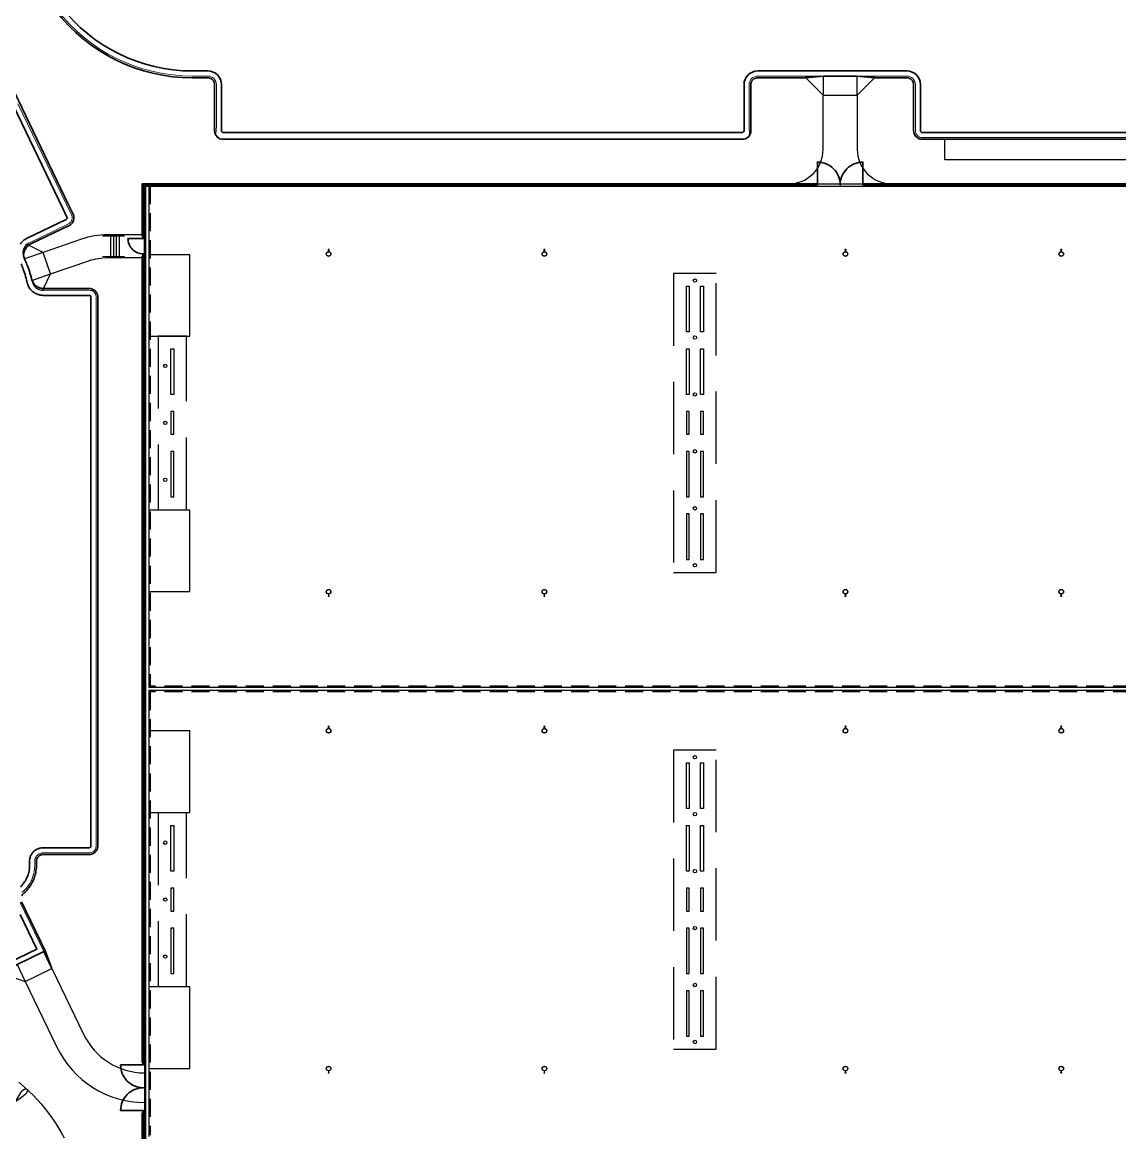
# Model space of a CAD drawing. Header units: metres. Extents: x 246420 to 246883, y 7418965 to 7419490.
# Drawn here: x 246611.8 to 246708.2, y 7419284.1 to 7419381.6 of the extents above; entities that cross this region are included whole.
import ezdxf

# ---------------------------------------------------------------- set-up
doc = ezdxf.new("R2010")
doc.units = ezdxf.units.M
for name, pattern in [('BORDER2', [22.225, 6.35, -3.175, 6.35, -3.175, 0, -3.175]), ('HIDDEN', [9.525, 6.35, -3.175]), ('HIDDEN3', [2.3813, 1.5875, -0.7938])]:
    doc.linetypes.add(name, pattern=pattern)
for name, color, linetype, lineweight in [('BATTER', 251, 'HIDDEN', 25), ('BATTER_TICKS', 251, 'HIDDEN', 25), ('FENCE_1.05m', 10, 'FENCE_LINE', 70), ('FENCE_GATE', 10, 'Continuous', 35), ('MISC_HANDRAIL', 240, 'BORDER2', 50)]:
    doc.layers.add(name, color=color, linetype=linetype, lineweight=lineweight)
for name, color, linetype in [('GOAL_POST', 190, 'Continuous'), ('GRADELINE', 251, 'HIDDEN'), ('MISC_CONCRETE', 7, 'Continuous'), ('MISC_CONCRETE_3_ES', 7, 'Continuous'), ('MISC_CONCRETE_HIDDEN', 252, 'HIDDEN3'), ('PLAYER_SHELTER', 194, 'Continuous'), ('SHELTER COLUMNS', 194, 'Continuous')]:
    doc.layers.add(name, color=color, linetype=linetype)
for name, color, linetype, lineweight, true_color in [('KERB_BACK', 7, 'Continuous', 35, 0x5fd2ff), ('KERB_LINE', 7, 'Continuous', 18, 0xb9b9b9), ('KERB_LIP', 7, 'Continuous', 35, 0x5fd2ff)]:
    doc.layers.add(name, color=color, linetype=linetype, lineweight=lineweight, true_color=true_color)
doc.styles.get("Standard").update_dxf_attribs({"font": 'romans.shx', "width": 0.65})
doc.linetypes.add('FENCE_LINE', pattern='A,20,-1,["//",Standard,S=1,R=0,X=0,Y=-0.3],-3', length=24)

# ---------------------------------------------------------------- blocks, each defined once
blk = doc.blocks.new('Batter Tadpole2')
at = {"linetype": 'Continuous'}
for p, q in [((0, -0.0003), (0.0004, 0.0039)), ((0.0004, 0.0039), (0.0014, 0.0082)), ((0.0014, 0.0082), (0.0032, 0.0124)), ((0.0032, 0.0124), (0.0057, 0.0166)), ((0.0057, 0.0166), (0.017, 0.0336)), ((0.017, 0.0336), (0.0203, 0.0378)), ((0.0203, 0.0378), (0.0244, 0.0418)), ((0.0244, 0.0418), (0.0295, 0.0456)), ((0.0295, 0.0456), (0.0355, 0.0493)), ((0.0355, 0.0493), (0.0408, 0.052)), ((0.0408, 0.052), (0.047, 0.0545)), ((0.047, 0.0545), (0.0542, 0.0568)), ((0.0542, 0.0568), (0.0622, 0.059)), ((0.0622, 0.059), (0.0962, 0.0675)), ((0.0962, 0.0675), (0.1047, 0.0692)), ((0.1047, 0.0692), (0.1134, 0.0702)), ((0.1134, 0.0702), (0.1221, 0.0704)), ((0.1221, 0.0704), (0.131, 0.0698)), ((0.131, 0.0698), (0.1616, 0.0662)), ((0.1616, 0.0662), (0.1924, 0.0617)), ((0.1924, 0.0617), (0.2232, 0.0565)), ((0.2232, 0.0565), (0.2542, 0.0506)), ((0.2542, 0.0506), (0.3787, 0.0251)), ((0.3787, 0.0251), (0.4098, 0.0188)), ((0.4098, 0.0188), (0.4413, 0.0129)), ((0.4413, 0.0129), (0.4729, 0.0071)), ((0.4729, 0.0071), (0.5049, 0.0017)), ((0.5049, 0.0017), (0.511, 0.0008)), ((0.511, 0.0008), (0.5174, 0.0002)), ((0.5174, 0.0002), (0.5241, -0.0002)), ((0.0003, -0.0045), (0, -0.0003)), ((0.0014, -0.0087), (0.0003, -0.0045)), ((0.0032, -0.013), (0.0014, -0.0087)), ((0.0056, -0.0172), (0.0032, -0.013)), ((0.0169, -0.0342), (0.0056, -0.0172)), ((0.0202, -0.0384), (0.0169, -0.0342)), ((0.0243, -0.0423), (0.0202, -0.0384)), ((0.0294, -0.0462), (0.0243, -0.0423)), ((0.0353, -0.0498), (0.0294, -0.0462)), ((0.0407, -0.0525), (0.0353, -0.0498)), ((0.0469, -0.055), (0.0407, -0.0525)), ((0.054, -0.0574), (0.0469, -0.055)), ((0.062, -0.0596), (0.054, -0.0574)), ((0.096, -0.0681), (0.062, -0.0596)), ((0.1045, -0.0698), (0.096, -0.0681)), ((0.1132, -0.0708), (0.1045, -0.0698)), ((0.1219, -0.071), (0.1132, -0.0708)), ((0.1308, -0.0704), (0.1219, -0.071)), ((0.1614, -0.0668), (0.1308, -0.0704)), ((0.1922, -0.0624), (0.1614, -0.0668)), ((0.223, -0.0571), (0.1922, -0.0624)), ((0.254, -0.0512), (0.223, -0.0571)), ((0.3786, -0.0257), (0.254, -0.0512)), ((0.4098, -0.0195), (0.3786, -0.0257)), ((0.4412, -0.0135), (0.4098, -0.0195)), ((0.4729, -0.0078), (0.4412, -0.0135)), ((0.5049, -0.0024), (0.4729, -0.0078)), ((0.511, -0.0015), (0.5049, -0.0024)), ((0.5174, -0.0009), (0.511, -0.0015)), ((0.5241, -0.0005), (0.5174, -0.0009)), ((0.5241, -0.0002), (0.531, -0.0003)), ((0.531, -0.0003), (0.5241, -0.0005)), ((0.531, -0.0003), (1.0113, -0.0004))]:
    blk.add_line(p, q, dxfattribs=at)

msp = doc.modelspace()

# ---------------------------------------------------------------- linework, layer by layer
at = {"layer": 'BATTER', "flags": 128}
msp.add_lwpolyline([(246593.599, 7419290.203, -0.569569), (246617.317, 7419276.162), (246617.317, 7419266.123)], format="xyb", dxfattribs=at)
at = {"layer": 'FENCE_1.05m', "flags": 128}
for points in [[(246681.629, 7419367.305), (246622.417, 7419367.305), (246622.417, 7419362.595)], [(246715.892, 7419367.305), (246685.629, 7419367.305)], [(246622.417, 7419361.245), (246622.417, 7419290.031)], [(246622.417, 7419286.031), (246622.417, 7419242.289)]]:
    msp.add_lwpolyline(points, dxfattribs=at)
at = {"layer": 'FENCE_GATE'}
for points in [[(246685.629, 7419367.305), (246685.629, 7419369.305, 0.414214), (246683.629, 7419367.305, 0.414214), (246681.629, 7419369.305), (246681.629, 7419367.305)], [(246622.417, 7419362.595), (246621.067, 7419362.595, 0.414214), (246622.417, 7419361.245)], [(246622.417, 7419290.031), (246620.417, 7419290.031, 0.414214), (246622.417, 7419288.031, 0.414214), (246620.417, 7419286.031), (246622.417, 7419286.031)]]:
    msp.add_lwpolyline(points, format="xyb", dxfattribs=at)
at = {"layer": 'GOAL_POST'}
for points in [[(246638.688, 7419361.44), (246638.688, 7419361.59), (246638.697, 7419361.59), (246638.697, 7419361.44)], [(246657.638, 7419361.44), (246657.638, 7419361.59), (246657.647, 7419361.59), (246657.647, 7419361.44)], [(246684.088, 7419361.44), (246684.088, 7419361.59), (246684.097, 7419361.59), (246684.097, 7419361.44)], [(246703.038, 7419361.44), (246703.038, 7419361.59), (246703.047, 7419361.59), (246703.047, 7419361.44)], [(246638.688, 7419331.37), (246638.688, 7419331.22), (246638.697, 7419331.22), (246638.697, 7419331.37)], [(246657.638, 7419331.37), (246657.638, 7419331.22), (246657.647, 7419331.22), (246657.647, 7419331.37)], [(246684.088, 7419331.37), (246684.088, 7419331.22), (246684.097, 7419331.22), (246684.097, 7419331.37)], [(246703.038, 7419331.37), (246703.038, 7419331.22), (246703.047, 7419331.22), (246703.047, 7419331.37)], [(246638.688, 7419319.582), (246638.688, 7419319.732), (246638.697, 7419319.732), (246638.697, 7419319.582)], [(246657.638, 7419319.582), (246657.638, 7419319.732), (246657.647, 7419319.732), (246657.647, 7419319.582)], [(246684.088, 7419319.582), (246684.088, 7419319.732), (246684.097, 7419319.732), (246684.097, 7419319.582)], [(246703.038, 7419319.582), (246703.038, 7419319.732), (246703.047, 7419319.732), (246703.047, 7419319.582)], [(246638.688, 7419289.512), (246638.688, 7419289.362), (246638.697, 7419289.362), (246638.697, 7419289.512)], [(246657.638, 7419289.512), (246657.638, 7419289.362), (246657.647, 7419289.362), (246657.647, 7419289.512)], [(246684.088, 7419289.512), (246684.088, 7419289.362), (246684.097, 7419289.362), (246684.097, 7419289.512)], [(246703.038, 7419289.512), (246703.038, 7419289.362), (246703.047, 7419289.362), (246703.047, 7419289.512)]]:
    msp.add_lwpolyline(points, close=True, dxfattribs=at)
for centre, radius in [((246638.692, 7419361.235), 0.205), ((246638.692, 7419361.235), 0.19), ((246638.692, 7419361.623), 0.0325), ((246657.642, 7419361.235), 0.205), ((246657.642, 7419361.235), 0.19), ((246657.642, 7419361.623), 0.0325), ((246684.092, 7419361.235), 0.205), ((246684.092, 7419361.235), 0.19), ((246684.092, 7419361.623), 0.0325), ((246703.042, 7419361.235), 0.205), ((246703.042, 7419361.235), 0.19), ((246703.042, 7419361.623), 0.0325), ((246638.692, 7419331.575), 0.205), ((246638.692, 7419331.575), 0.19), ((246657.642, 7419331.575), 0.205), ((246657.642, 7419331.575), 0.19), ((246684.092, 7419331.575), 0.205), ((246684.092, 7419331.575), 0.19), ((246703.042, 7419331.575), 0.205), ((246703.042, 7419331.575), 0.19), ((246638.692, 7419331.188), 0.0325), ((246657.642, 7419331.188), 0.0325), ((246684.092, 7419331.188), 0.0325), ((246703.042, 7419331.188), 0.0325), ((246638.692, 7419319.377), 0.205), ((246638.692, 7419319.377), 0.19), ((246638.692, 7419319.765), 0.0325), ((246657.642, 7419319.377), 0.205), ((246657.642, 7419319.377), 0.19), ((246657.642, 7419319.765), 0.0325), ((246684.092, 7419319.377), 0.205), ((246684.092, 7419319.377), 0.19), ((246684.092, 7419319.765), 0.0325), ((246703.042, 7419319.377), 0.205), ((246703.042, 7419319.377), 0.19), ((246703.042, 7419319.765), 0.0325), ((246638.692, 7419289.717), 0.205), ((246638.692, 7419289.717), 0.19), ((246657.642, 7419289.717), 0.205), ((246657.642, 7419289.717), 0.19), ((246684.092, 7419289.717), 0.205), ((246684.092, 7419289.717), 0.19), ((246703.042, 7419289.717), 0.205), ((246703.042, 7419289.717), 0.19), ((246638.692, 7419289.33), 0.0325), ((246657.642, 7419289.33), 0.0325), ((246684.092, 7419289.33), 0.0325), ((246703.042, 7419289.33), 0.0325)]:
    msp.add_circle(centre, radius, dxfattribs=at)
at = {"layer": 'GRADELINE'}
for points in [[(246682.129, 7419375.185), (246685.129, 7419375.185), (246685.129, 7419376.855), (246682.129, 7419376.855)], [(246612.045, 7419297.356), (246614.387, 7419298.485), (246613.662, 7419299.989), (246611.32, 7419298.86)]]:
    msp.add_lwpolyline(points, close=True, dxfattribs=at)
msp.add_lwpolyline([(246614.255, 7419359.483), (246613.604, 7419361.374), (246611.975, 7419360.814, -0.053059), (246612.626, 7419358.922)], format="xyb", close=True, dxfattribs=at)
at = {"layer": 'KERB_BACK'}
for points in [[(246713.03, 7419371.305), (246690.83, 7419371.305, -0.04164), (246690.705, 7419371.316, -0.366256), (246690.08, 7419372.055), (246690.08, 7419376.105, 0.414214), (246689.48, 7419376.705), (246686.649, 7419376.705), (246685.129, 7419376.855), (246682.129, 7419376.855), (246680.609, 7419376.705), (246676.38, 7419376.705, 0.414214), (246675.78, 7419376.105), (246675.78, 7419372.055, -0.414214), (246675.03, 7419371.305), (246629.43, 7419371.305, -0.414214), (246628.68, 7419372.055), (246628.679, 7419376.105, 0.414214), (246628.08, 7419376.705), (246626.715, 7419376.705, -0.232865), (246614.706, 7419382.619, -0.000729)], [(246608.86, 7419380.051), (246613.711, 7419369.992), (246615.883, 7419365.489), (246616.244, 7419364.739, -0.061939), (246616.304, 7419364.563, -0.183168), (246616.219, 7419364.039, -0.036248), (246616.158, 7419363.949, -0.113934), (246615.895, 7419363.737), (246612.472, 7419362.087, 0.02274), (246612.404, 7419362.05, 0.057535), (246612.249, 7419361.931, 0.057535), (246612.126, 7419361.78, 0.009437), (246612.109, 7419361.753), (246612.014, 7419361.615), (246611.935, 7419361.422), (246611.903, 7419361.209), (246611.922, 7419360.987), (246611.946, 7419360.893), (246611.975, 7419360.814, -0.007742), (246612.095, 7419360.547, -0.0139), (246612.289, 7419360.059, -0.009266), (246612.403, 7419359.728, -0.018531), (246612.594, 7419359.055), (246612.651, 7419358.888), (246612.665, 7419358.845), (246612.698, 7419358.768), (246612.816, 7419358.582), (246612.969, 7419358.434), (246613.146, 7419358.33), (246613.24, 7419358.295, 0.028744), (246613.33, 7419358.257, 0.057535), (246613.519, 7419358.211, 0.029912), (246613.621, 7419358.205), (246617.665, 7419358.205, -0.183147), (246618.162, 7419358.017, -0.012078), (246618.188, 7419357.992, -0.170712), (246618.409, 7419357.546, -0.030409), (246618.415, 7419357.455), (246618.415, 7419309.255, -0.02276), (246618.412, 7419309.187, -0.048347), (246618.385, 7419309.045, -0.183168), (246618.064, 7419308.621, -0.141367), (246617.665, 7419308.505), (246613.617, 7419308.505, 0.012256), (246613.588, 7419308.504, 0.049059), (246613.472, 7419308.486, 0.055203), (246613.348, 7419308.439, 0.006128), (246613.335, 7419308.432, 0.061351), (246613.216, 7419308.346, 0.036781), (246613.155, 7419308.282, 0.024515), (246613.121, 7419308.235, 0.061351), (246613.056, 7419308.103, 0.018384), (246613.042, 7419308.061, 0.042918), (246613.024, 7419307.96, 0.023089), (246613.022, 7419307.905), (246613.022, 7419307.55, -0.026704), (246613.003, 7419307.203, -0.042916), (246612.897, 7419306.657, -0.008578), (246612.864, 7419306.55, -0.034325), (246612.698, 7419306.137, -0.042916), (246612.414, 7419305.658, -0.017158), (246612.278, 7419305.481, -0.02574), (246612.052, 7419305.235, -0.018458), (246611.875, 7419305.073), (246611.863, 7419305.062, 0.030647), (246611.812, 7419305.01, 0.061351), (246611.729, 7419304.889, 0.012256)]]:
    msp.add_lwpolyline(points, format="xyb", dxfattribs=at)
msp.add_lwpolyline([(246611.723, 7419304.355), (246612.137, 7419303.497), (246613.799, 7419300.049)], dxfattribs=at)
at = {"layer": 'KERB_BACK', "flags": 128}
msp.add_lwpolyline([(246610.016, 7419298.065), (246611.32, 7419298.86), (246613.662, 7419299.989), (246614.387, 7419298.485), (246613.797, 7419300.055)], dxfattribs=at)
at = {"layer": 'KERB_LINE'}
msp.add_line((246613.662, 7419299.989), (246609.951, 7419298.199), dxfattribs=at)
for points in [[(246713.03, 7419371.455), (246690.83, 7419371.455, -0.414214), (246690.23, 7419372.055), (246690.23, 7419376.105, 0.414214), (246689.48, 7419376.855), (246676.38, 7419376.855, 0.414214), (246675.63, 7419376.105), (246675.63, 7419372.502, 0.029295), (246675.664, 7419371.918, -0.13049), (246675.56, 7419371.525, -0.198912), (246675.03, 7419371.305), (246629.43, 7419371.305, -0.166185), (246628.97, 7419371.462, -0.246173), (246628.794, 7419371.916, 0.029853), (246628.83, 7419372.511), (246628.829, 7419376.105, 0.414214), (246628.08, 7419376.855), (246626.715, 7419376.855, -0.232865), (246614.825, 7419382.71, -0.000729)], [(246611.404, 7419374.431), (246616.109, 7419364.674, -0.061939), (246616.157, 7419364.533, -0.183168), (246616.089, 7419364.113, -0.036248), (246616.04, 7419364.042, -0.113934), (246615.829, 7419363.873), (246612.407, 7419362.222, 0.02274), (246612.327, 7419362.179, 0.057535), (246612.145, 7419362.039, 0.057535), (246612, 7419361.861, 0.009437), (246611.98, 7419361.829, 0.048054), (246611.899, 7419361.655, 0.057535), (246611.847, 7419361.432, 0.057535), (246611.848, 7419361.202, 0.057535), (246611.901, 7419360.979, 0.024409), (246611.939, 7419360.889), (246611.975, 7419360.814, -0.007742), (246612.095, 7419360.547, -0.0139), (246612.289, 7419360.059, -0.009266), (246612.403, 7419359.728, -0.018531), (246612.594, 7419359.055, -0.004633), (246612.634, 7419358.885, -0.001196), (246612.644, 7419358.841), (246612.666, 7419358.758, 0.057535), (246612.759, 7419358.548, 0.057535), (246612.897, 7419358.365, 0.057535), (246613.073, 7419358.218, 0.028726), (246613.173, 7419358.161, 0.028744), (246613.278, 7419358.116, 0.057535), (246613.502, 7419358.062, 0.029912), (246613.621, 7419358.055), (246617.665, 7419358.055, -0.183147), (246618.062, 7419357.905, -0.012078), (246618.084, 7419357.885, -0.170712), (246618.26, 7419357.528, -0.030409), (246618.265, 7419357.455), (246618.265, 7419309.255, -0.02276), (246618.262, 7419309.201, -0.048347), (246618.241, 7419309.087, -0.183168), (246617.984, 7419308.748, -0.141367), (246617.665, 7419308.655), (246613.616, 7419308.655, 0.012256), (246613.579, 7419308.653, 0.049059), (246613.434, 7419308.631, 0.055203), (246613.28, 7419308.572, 0.006128), (246613.263, 7419308.564, 0.061351), (246613.114, 7419308.457, 0.036781), (246613.039, 7419308.377, 0.024515), (246612.995, 7419308.317, 0.061351), (246612.914, 7419308.153, 0.018384), (246612.898, 7419308.1, 0.042918), (246612.875, 7419307.974, 0.023089), (246612.872, 7419307.905), (246612.872, 7419307.55, -0.026706), (246612.854, 7419307.219, -0.042916), (246612.752, 7419306.698, -0.008578), (246612.721, 7419306.596, -0.034325), (246612.563, 7419306.202, -0.042916), (246612.292, 7419305.745, -0.017158), (246612.162, 7419305.577, -0.02574), (246611.947, 7419305.341, -0.018458), (246611.778, 7419305.187), (246611.763, 7419305.174, 0.030647)]]:
    msp.add_lwpolyline(points, format="xyb", dxfattribs=at)
msp.add_lwpolyline([(246611.588, 7419304.29), (246613.662, 7419299.989)], dxfattribs=at)
at = {"layer": 'KERB_LIP'}
for points in [[(246713.03, 7419371.905), (246690.83, 7419371.905, -0.414214), (246690.68, 7419372.055), (246690.68, 7419376.105, 0.414214), (246689.48, 7419377.305), (246676.38, 7419377.305, 0.414214), (246675.18, 7419376.105), (246675.18, 7419372.055, -0.414214), (246675.03, 7419371.905), (246629.43, 7419371.905, -0.414214), (246629.28, 7419372.055), (246629.279, 7419376.105, 0.414214), (246628.08, 7419377.305), (246626.715, 7419377.305, -0.232865), (246615.181, 7419382.985, -0.000729)], [(246610.999, 7419374.235), (246613.17, 7419369.732), (246615.342, 7419365.228), (246615.704, 7419364.478, -0.061939), (246615.716, 7419364.443, -0.183168), (246615.699, 7419364.338, -0.036248), (246615.687, 7419364.32, -0.113934), (246615.634, 7419364.278), (246612.211, 7419362.627, 0.02274), (246612.095, 7419362.565, 0.057535), (246611.831, 7419362.362, 0.057535), (246611.621, 7419362.105, 0.009437)], [(246611.681, 7419360.369, -0.0139), (246611.866, 7419359.904, -0.009266), (246611.975, 7419359.589, -0.018531), (246612.157, 7419358.948, -0.004633), (246612.195, 7419358.786, -0.001196), (246612.205, 7419358.744), (246612.236, 7419358.624, 0.057535), (246612.371, 7419358.32, 0.057535), (246612.571, 7419358.055, 0.057535), (246612.827, 7419357.842, 0.028726), (246612.971, 7419357.759, 0.028744), (246613.124, 7419357.693, 0.057535), (246613.448, 7419357.616, 0.029912), (246613.621, 7419357.605), (246617.665, 7419357.605, -0.183147), (246617.764, 7419357.568, -0.012078), (246617.77, 7419357.563, -0.170712), (246617.814, 7419357.473, -0.030409), (246617.815, 7419357.455), (246617.815, 7419309.255, -0.02276), (246617.814, 7419309.242, -0.048347), (246617.809, 7419309.213, -0.183168), (246617.745, 7419309.128, -0.141367), (246617.665, 7419309.105), (246613.612, 7419309.105, 0.012256), (246613.553, 7419309.103, 0.049059), (246613.321, 7419309.067, 0.055203), (246613.074, 7419308.973, 0.006128), (246613.048, 7419308.959, 0.061351), (246612.81, 7419308.788, 0.036781), (246612.689, 7419308.66, 0.024515), (246612.62, 7419308.565, 0.061351), (246612.489, 7419308.302, 0.018384), (246612.463, 7419308.218, 0.042918), (246612.427, 7419308.015, 0.023089), (246612.422, 7419307.905), (246612.422, 7419307.55, -0.026711), (246612.407, 7419307.267, -0.042916), (246612.32, 7419306.822, -0.008578), (246612.293, 7419306.735, -0.034325), (246612.158, 7419306.398, -0.042916), (246611.926, 7419306.007, -0.017158), (246611.815, 7419305.863, -0.02574), (246611.631, 7419305.662, -0.018458)]]:
    msp.add_lwpolyline(points, format="xyb", dxfattribs=at)
msp.add_lwpolyline([(246622.517, 7419362.795), (246622.517, 7419367.405), (246622.317, 7419367.405), (246622.317, 7419362.795)], close=True, dxfattribs=at)
at = {"layer": 'KERB_LIP', "flags": 128}
for points in [[(246622.317, 7419290.231), (246622.317, 7419361.045), (246622.517, 7419361.045), (246622.517, 7419290.231)], [(246622.317, 7419242.189), (246622.517, 7419242.189), (246622.517, 7419285.831), (246622.317, 7419285.831)]]:
    msp.add_lwpolyline(points, close=True, dxfattribs=at)
at = {"layer": 'KERB_LIP'}
msp.add_lwpolyline([(246611.596, 7419303.236), (246613.061, 7419300.199), (246609.756, 7419298.605)], dxfattribs=at)
at = {"layer": 'MISC_CONCRETE'}
for p, q in [((246619.567, 7419360.92), (246619.567, 7419362.92)), ((246619.817, 7419360.92), (246619.817, 7419362.92)), ((246620.067, 7419360.92), (246620.067, 7419362.92)), ((246620.317, 7419360.92), (246620.317, 7419362.92))]:
    msp.add_line(p, q, dxfattribs=at)
msp.add_lwpolyline([(246679.129, 7419367.405, 0.414214), (246682.129, 7419370.405), (246682.129, 7419375.185), (246680.609, 7419376.705), (246680.609, 7419376.855), (246686.649, 7419376.855), (246686.649, 7419376.705), (246685.129, 7419375.185), (246685.129, 7419372.37), (246685.129, 7419370.405, 0.414214), (246688.129, 7419367.405)], format="xyb", dxfattribs=at)
at = {"layer": 'MISC_CONCRETE', "flags": 128}
for points in [[(246622.898, 7419367.205), (246622.898, 7419323.159)], [(246763.967, 7419323.159), (246622.898, 7419323.159)], [(246763.967, 7419322.897), (246622.898, 7419322.897)], [(246622.898, 7419322.897), (246622.898, 7419283.746)], [(246610.016, 7419298.065), (246612.045, 7419297.356)]]:
    msp.add_lwpolyline(points, dxfattribs=at)
at = {"layer": 'MISC_CONCRETE', "ltscale": 0.1, "flags": 128}
msp.add_lwpolyline([(246617.64, 7419360.648, -0.08305), (246619.267, 7419360.92), (246622.517, 7419360.92), (246622.517, 7419362.92), (246619.267, 7419362.92, 0.08305), (246616.989, 7419362.539), (246613.604, 7419361.374), (246612.326, 7419361.998), (246612.236, 7419362.117, 0.355679), (246611.939, 7419360.89, -0.057518), (246612.644, 7419358.84, 0.352125), (246613.621, 7419358.055), (246613.632, 7419358.055), (246613.632, 7419358.205), (246614.255, 7419359.483)], format="xyb", close=True, dxfattribs=at)
at = {"layer": 'MISC_CONCRETE', "flags": 128}
for points in [[(246614.387, 7419298.485), (246617.166, 7419292.723, 0.285558), (246622.517, 7419289.33)], [(246612.045, 7419297.356), (246614.824, 7419291.594, 0.286279), (246622.517, 7419286.729)]]:
    msp.add_lwpolyline(points, format="xyb", dxfattribs=at)
at = {"layer": 'MISC_CONCRETE_3_ES', "flags": 128}
for points in [[(246622.517, 7419361.045), (246622.517, 7419367.405), (246717.967, 7419367.405), (246718.129, 7419367.405), (246718.129, 7419369.505), (246692.829, 7419369.505), (246692.829, 7419371.305), (246718.129, 7419371.305), (246718.129, 7419375.185)], [(246763.967, 7419242.308), (246622.636, 7419242.308), (246622.636, 7419367.205), (246715.767, 7419367.205)], [(246622.517, 7419361.045), (246622.517, 7419285.831), (246622.517, 7419242.189), (246764.167, 7419242.189), (246764.167, 7419323.355), (246776.287, 7419328.764)]]:
    msp.add_lwpolyline(points, dxfattribs=at)
at = {"layer": 'MISC_CONCRETE_HIDDEN', "flags": 128}
for points in [[(246623.017, 7419367.205), (246623.017, 7419323.278)], [(246763.967, 7419323.278), (246623.017, 7419323.278)], [(246763.967, 7419322.778), (246623.017, 7419322.778)], [(246623.017, 7419322.778), (246623.017, 7419283.865)]]:
    msp.add_lwpolyline(points, dxfattribs=at)
at = {"layer": 'MISC_HANDRAIL', "const_width": 0.1, "flags": 128}
for points in [[(246618.817, 7419362.82), (246620.767, 7419362.82)], [(246618.817, 7419361.02), (246620.767, 7419361.02)]]:
    msp.add_lwpolyline(points, dxfattribs=at)
at = {"layer": 'PLAYER_SHELTER'}
for points in [[(246622.898, 7419361.167), (246622.898, 7419354.007), (246626.486, 7419354.007), (246626.486, 7419361.167)], [(246670.115, 7419354.403), (246670.115, 7419358.403), (246670.365, 7419358.403), (246670.365, 7419354.403)], [(246671.365, 7419354.403), (246671.365, 7419358.403), (246671.615, 7419358.403), (246671.615, 7419354.403)], [(246624.842, 7419348.904), (246624.842, 7419352.904), (246625.092, 7419352.904), (246625.092, 7419348.904)], [(246670.115, 7419348.904), (246670.115, 7419352.904), (246670.365, 7419352.904), (246670.365, 7419348.904)], [(246671.365, 7419348.904), (246671.365, 7419352.904), (246671.615, 7419352.904), (246671.615, 7419348.904)], [(246624.842, 7419347.405), (246624.842, 7419345.405), (246625.092, 7419345.405), (246625.092, 7419347.405)], [(246670.115, 7419347.405), (246670.115, 7419345.405), (246670.365, 7419345.405), (246670.365, 7419347.405)], [(246671.365, 7419347.405), (246671.365, 7419345.405), (246671.615, 7419345.405), (246671.615, 7419347.405)], [(246624.842, 7419343.906), (246624.842, 7419339.906), (246625.092, 7419339.906), (246625.092, 7419343.906)], [(246670.115, 7419343.906), (246670.115, 7419339.906), (246670.365, 7419339.906), (246670.365, 7419343.906)], [(246671.365, 7419343.906), (246671.365, 7419339.906), (246671.615, 7419339.906), (246671.615, 7419343.906)], [(246622.898, 7419338.749), (246622.898, 7419331.589), (246626.486, 7419331.589), (246626.486, 7419338.749)], [(246670.115, 7419338.407), (246670.115, 7419334.407), (246670.365, 7419334.407), (246670.365, 7419338.407)], [(246671.365, 7419338.407), (246671.365, 7419334.407), (246671.615, 7419334.407), (246671.615, 7419338.407)], [(246622.898, 7419319.364), (246622.898, 7419312.204), (246626.486, 7419312.204), (246626.486, 7419319.364)], [(246670.115, 7419312.545), (246670.115, 7419316.545), (246670.365, 7419316.545), (246670.365, 7419312.545)], [(246671.365, 7419312.545), (246671.365, 7419316.545), (246671.615, 7419316.545), (246671.615, 7419312.545)], [(246624.842, 7419307.046), (246624.842, 7419311.046), (246625.092, 7419311.046), (246625.092, 7419307.046)], [(246670.115, 7419307.046), (246670.115, 7419311.046), (246670.365, 7419311.046), (246670.365, 7419307.046)], [(246671.365, 7419307.046), (246671.365, 7419311.046), (246671.615, 7419311.046), (246671.615, 7419307.046)], [(246624.842, 7419305.547), (246624.842, 7419303.547), (246625.092, 7419303.547), (246625.092, 7419305.547)], [(246670.115, 7419305.547), (246670.115, 7419303.547), (246670.365, 7419303.547), (246670.365, 7419305.547)], [(246671.365, 7419305.547), (246671.365, 7419303.547), (246671.615, 7419303.547), (246671.615, 7419305.547)], [(246624.842, 7419302.048), (246624.842, 7419298.048), (246625.092, 7419298.048), (246625.092, 7419302.048)], [(246670.115, 7419302.048), (246670.115, 7419298.048), (246670.365, 7419298.048), (246670.365, 7419302.048)], [(246671.365, 7419302.048), (246671.365, 7419298.048), (246671.615, 7419298.048), (246671.615, 7419302.048)], [(246622.898, 7419296.891), (246622.898, 7419289.731), (246626.486, 7419289.731), (246626.486, 7419296.891)], [(246670.115, 7419296.549), (246670.115, 7419292.549), (246670.365, 7419292.549), (246670.365, 7419296.549)], [(246671.365, 7419296.549), (246671.365, 7419292.549), (246671.615, 7419292.549), (246671.615, 7419296.549)]]:
    msp.add_lwpolyline(points, close=True, dxfattribs=at)
at = {"layer": 'PLAYER_SHELTER', "linetype": 'HIDDEN'}
for points in [[(246668.99, 7419359.533), (246668.99, 7419333.277), (246672.745, 7419333.277), (246672.745, 7419359.533)], [(246623.717, 7419354.034), (246623.717, 7419338.776), (246626.217, 7419338.776), (246626.217, 7419354.034)], [(246668.99, 7419317.675), (246668.99, 7419291.419), (246672.745, 7419291.419), (246672.745, 7419317.675)], [(246623.717, 7419312.176), (246623.717, 7419296.918), (246626.217, 7419296.918), (246626.217, 7419312.176)]]:
    msp.add_lwpolyline(points, close=True, dxfattribs=at)
at = {"layer": 'SHELTER COLUMNS'}
for centre in [(246670.867, 7419358.905), (246670.867, 7419353.905), (246624.342, 7419351.405), (246670.867, 7419348.905), (246624.342, 7419346.405), (246670.867, 7419343.905), (246624.342, 7419341.405), (246670.867, 7419338.905), (246670.867, 7419333.905), (246670.867, 7419317.047), (246670.867, 7419312.047), (246624.342, 7419309.547), (246670.867, 7419307.047), (246624.342, 7419304.547), (246670.867, 7419302.047), (246624.342, 7419299.547), (246670.867, 7419297.047), (246670.867, 7419292.047)]:
    msp.add_circle(centre, 0.15, dxfattribs=at)

# ---------------------------------------------------------------- block references
at = {"layer": 'BATTER_TICKS', "xscale": 3.045093307236785, "yscale": 3.045093307236785, "zscale": 3.045093307236785, "rotation": 227.1794984179639}
msp.add_blockref('Batter Tadpole2', (246612.193, 7419287.898), dxfattribs=at)

doc.saveas('drawing.dxf')
